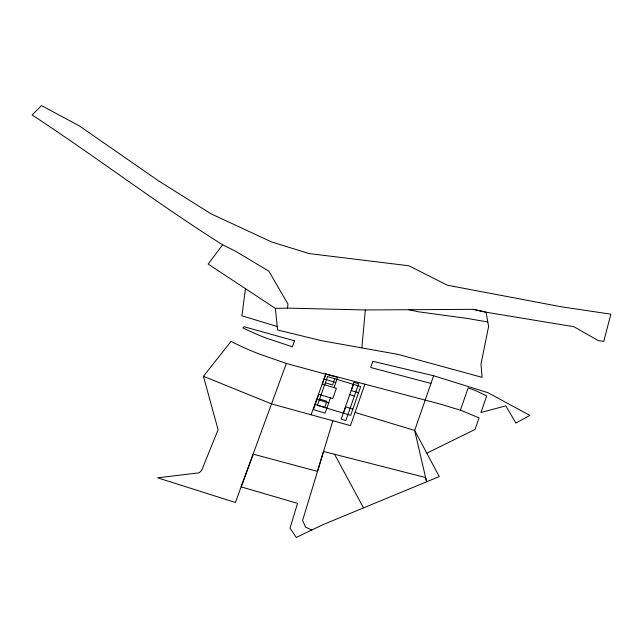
<?xml version="1.0" encoding="UTF-8"?>
<svg xmlns="http://www.w3.org/2000/svg" width="643" height="643" viewBox="0 0 643 643"><rect width="100%" height="100%" fill="white"/><g stroke="black" fill="none" stroke-linecap="round" stroke-linejoin="round"><path stroke-width="0.96" d="M361.848 347.783L365.328 309.958L473.192 309.339L486.068 312.209L488.608 326.499L480.988 364.002L482.097 377.353L398.21 354.422L321.122 340.605L277.607 329.98L275.333 308.359L208.179 264.088L222.631 244.806L235.25 251.059L268.887 271.193L287.943 304.051L287.517 308.118L275.333 308.359M245.401 289.101L241.921 315.809L277.246 326.507M332.857 420.771L317.497 471.383L253.189 454.159L241.157 486.872L297.54 503.356L290.025 528.12L296.286 537.427L323.18 524.567L439.249 476.576L414.679 430.424L355.065 412.436M460.404 410.186L468.152 387.93L475.097 390.365L486.743 395.935L480.964 412.493L505.848 405.837L515.871 423.062L529.856 415.426L487.86 392.656L433.631 375.761L414.679 430.424L426.59 481.792L425.594 477.532L323.542 451.45L302.588 520.468L305.578 527.164L311.799 530.001M426.799 453.194L475.024 429.452L479.067 417.902L461.32 410.459L439.804 403.965L325.864 373.872L322.32 384.08L336.353 388.316L332.801 398.523L318.767 394.296L313.438 409.607L325.157 413.144L330.486 397.824M324.715 407.517L326.877 401.28L319.651 399.102M334.73 378.719L332.56 384.948L325.334 382.77M334.038 387.616L337.591 377.409L286.344 363.448L235.41 502.472L157.543 477.805L199.217 472.822L201.733 470.242L218.09 429.765L203.437 376.308L230.941 341.489L243.753 347.566A282.799 248.053 8.6 0 0 259.684 354.164L286.344 363.448M343.458 413.168L345.629 406.939M353.481 384.369L351.311 390.598L358.537 392.785M364.886 384.201L350.475 425.618L271.667 403.949L203.437 376.308M311.091 414.791L325.864 373.872M287.517 308.118L365.328 309.958M487.82 322.006L467.469 318.454L418.762 311.839L408.675 309.725M473.192 309.339L486.068 312.209L573.91 326.716L598.52 340.71L603.801 341.312L610.85 314.17L561.371 306.807L447.327 285.203L408.835 265.76L309.138 253.575L271.499 241.905L211.145 213.878L158.66 180.948L79.467 125.988L41.514 105.573L32.15 114.984C96.426 157.125 157.567 203.863 222.631 244.806M433.631 375.761L372.852 361.31L370.698 367.515L430.971 383.421M324.096 378.976L335.815 382.513M349.704 394.601L354.397 396.016M345.444 406.85L352.854 409.117M316.991 399.399L328.71 402.928M315.215 404.503L326.933 408.04M334.545 454.263L363.496 507.793M327.504 376.541L317.489 405.339L350.684 415.346L360.707 386.547L327.504 376.541M353.971 382.344L341.184 419.099L345.87 420.514L358.657 383.758L353.971 382.344M294.542 340.814L292.372 346.794L266.885 338.347A265.141 232.573 8.6 0 1 249.138 330.88L242.893 327.914L244.043 326.724L294.542 340.814"/></g></svg>
